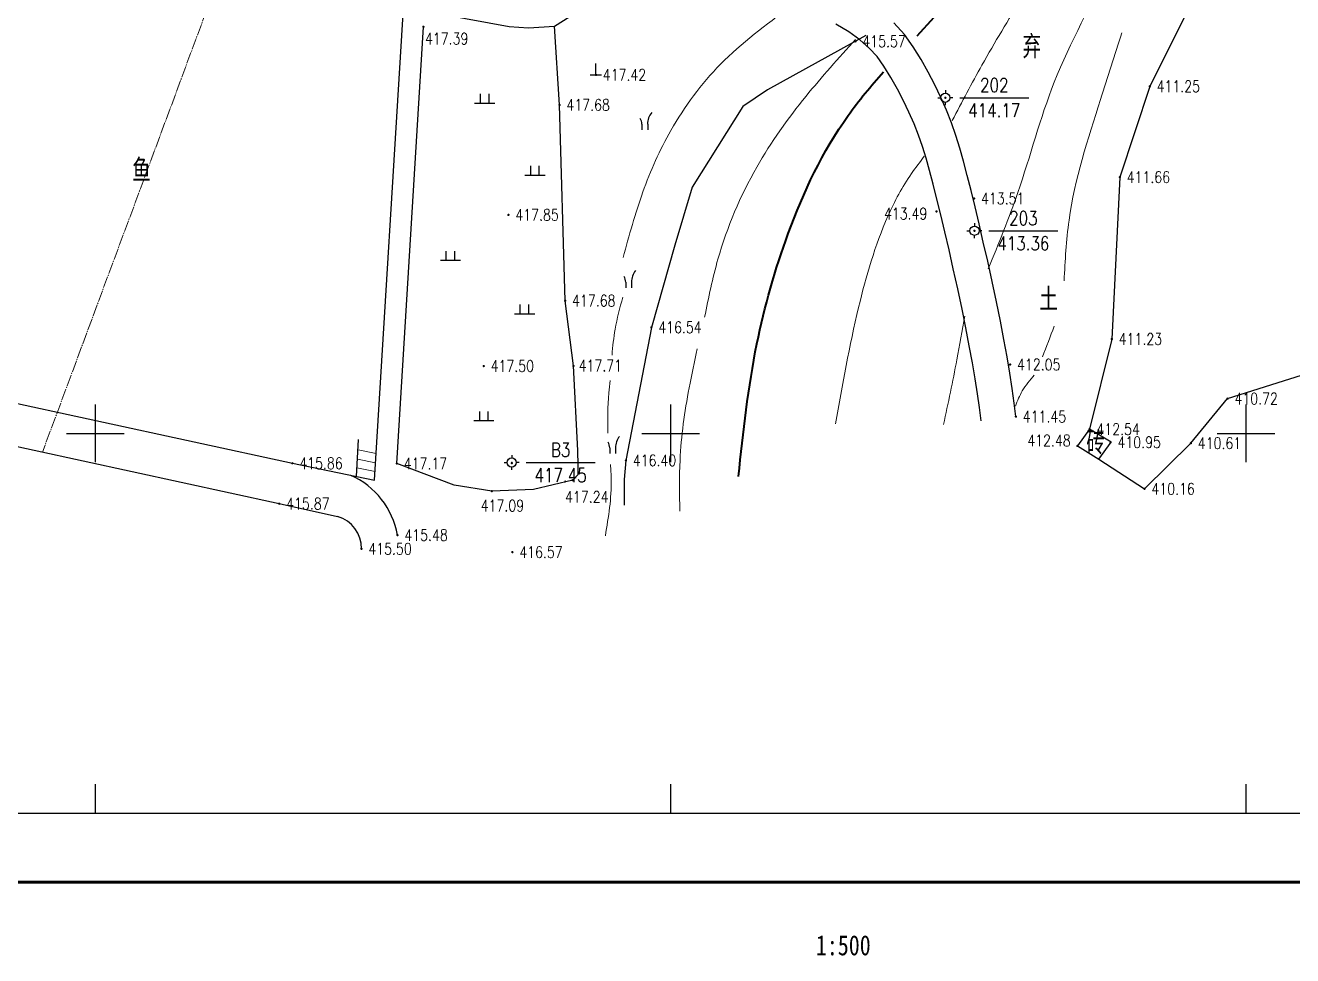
# Model space of a CAD drawing. Extents: x 396834 to 397278, y 241901 to 242133.
# Drawn here: x 396893.9 to 397004.1, y 241904.6 to 241985.5 of the extents above; entities that cross this region are included whole.
import ezdxf
from ezdxf.enums import TextEntityAlignment as Align

# ---------------------------------------------------------------- set-up
doc = ezdxf.new("R2010")
doc.units = 0
doc.header["$LTSCALE"] = 0.5
doc.header["$PDSIZE"] = 0.2
doc.linetypes.add('DOTE', pattern=[2.42, 2, -0.2, 0.02, -0.2])
doc.layers.get('0').update_dxf_attribs({"linetype": 'CONTINUOUS'})
doc.layers.add('GCD', color=1, linetype='CONTINUOUS')
doc.layers.add('地形图', color=252, linetype='CONTINUOUS')
doc.styles.add('HZ', font='rs.shx', dxfattribs={"width": 0.8, "bigfont": 'hztxt.shx'})
doc.styles.add('宋体', font='')
doc.styles.add('样式 1', font='rs.shx', dxfattribs={"width": 0.8, "height": 2, "bigfont": 'hztxt.shx'})
doc.styles.get('宋体').set_extended_font_data('SimSun')
doc.linetypes.add('10411', pattern='A,2,[150,AAA.SHX,S=1,R=0,X=0,Y=1],2,[151,AAA.SHX,S=1,R=0,X=0,Y=3],1e-11', length=4)
doc.linetypes.add('10421', pattern='A,2,[150,AAA.SHX,S=1,R=0,X=0,Y=1],1e-11', length=2)
doc.linetypes.add('1161', pattern='A,0,[149,AAA.SHX,S=0.15,R=0,X=0,Y=0],-1.6', length=1.6)

# ---------------------------------------------------------------- blocks, each defined once
blk = doc.blocks.new('GC200')
at = {"linetype": 'Continuous', "const_width": 0.2, "flags": 128}
blk.add_lwpolyline([(-0.1, 0, 1), (0.1, 0, 1)], format="xyb", close=True, dxfattribs=at)
blk = doc.blocks.new('gc116')
for p, q in [((-1.3, 0), (-0.8, 0)), ((0, 1.3), (0, 0.8)), ((1.3, 0), (0.8, 0)), ((0, -1.3), (0, -0.8))]:
    blk.add_line(p, q)
blk.add_circle((0, 0), 0.8)
blk.add_point((0, 0))
blk = doc.blocks.new('gc111')
for p, q in [((-1, 0), (1, 0)), ((0, 0), (0, 2))]:
    blk.add_line(p, q)
blk = doc.blocks.new('gc246')
for p, q in [((-0.5, 1), (-0.5, 0)), ((0.5, 1), (0.5, 0))]:
    blk.add_line(p, q)
for centre, radius, start, end in [((3.4, 1.11), 2.91, 139.3312, 182.0887), ((-2.94, 0.81), 2.45, 4.3743, 29.0242)]:
    blk.add_arc(centre, radius, start, end)

msp = doc.modelspace()

# ---------------------------------------------------------------- linework, layer by layer
at = {"color": 1, "linetype": 'DOTE', "lineweight": 20}
msp.add_line((396928.23, 242036.72), (396895.4, 241948.36), dxfattribs=at)
at = {"layer": '地形图', "linetype": '10421'}
for p, q in [((396924.26, 241945.92), (396926.85, 241988)), ((396875.26, 241956.5), (396917.12, 241947.4)), ((396917.12, 241947.4), (396924.26, 241945.92))]:
    msp.add_line(p, q, dxfattribs=at)
at = {"layer": '地形图', "color": 3, "linetype": 'Continuous'}
for p, q in [((396932.96, 241978.7), (396934.71, 241978.7)), ((396933.46, 241978.7), (396933.46, 241979.5)), ((396934.21, 241978.7), (396934.21, 241979.5)), ((396937.83, 241972.45), (396937.83, 241973.25)), ((396938.57, 241972.45), (396938.57, 241973.25)), ((396937.33, 241972.45), (396939.08, 241972.45)), ((396930.48, 241965.04), (396930.48, 241965.84)), ((396931.23, 241965.04), (396931.23, 241965.84)), ((396929.98, 241965.04), (396931.73, 241965.04)), ((396936.93, 241960.39), (396936.93, 241961.19)), ((396937.67, 241960.39), (396937.67, 241961.19)), ((396936.43, 241960.39), (396938.18, 241960.39)), ((396933.4, 241951.11), (396933.4, 241951.91)), ((396934.14, 241951.11), (396934.14, 241951.91)), ((396932.89, 241951.11), (396934.64, 241951.11))]:
    msp.add_line(p, q, dxfattribs=at)
at = {"layer": '地形图', "linetype": 'Continuous'}
for p, q in [((396975.12, 241979.17), (396981.12, 241979.17)), ((396977.65, 241967.61), (396983.65, 241967.61)), ((396937.43, 241947.47), (396943.43, 241947.47)), ((396900, 241917), (396900, 241919.5)), ((396950, 241917), (396950, 241919.5)), ((397000, 241917), (397000, 241919.5))]:
    msp.add_line(p, q, dxfattribs=at)
at = {"layer": '地形图', "color": 1, "linetype": 'Continuous'}
for p, q in [((396900, 241947.5), (396900, 241952.5)), ((396950, 241947.5), (396950, 241952.5)), ((397000, 241947.5), (397000, 241952.5)), ((396897.5, 241950), (396902.5, 241950)), ((396947.5, 241950), (396952.5, 241950)), ((396997.5, 241950), (397002.5, 241950))]:
    msp.add_line(p, q, dxfattribs=at)
at = {"layer": '地形图'}
for p, q in [((396922.68, 241946.25), (396922.88, 241949.46)), ((396936.18, 241948.12, 417.45), (396936.18, 241947.87, 417.45)), ((396935.53, 241947.47, 417.45), (396935.78, 241947.47, 417.45)), ((396936.18, 241946.82, 417.45), (396936.18, 241947.07, 417.45)), ((396936.83, 241947.47, 417.45), (396936.58, 241947.47, 417.45))]:
    msp.add_line(p, q, dxfattribs=at)
at = {"layer": '地形图', "color": 6, "linetype": 'Continuous', "lineweight": 20}
for p, q in [((396922.83, 241948.58), (396924.4, 241948.25)), ((396922.73, 241947.01), (396924.31, 241946.68)), ((396922.78, 241947.77), (396924.35, 241947.44))]:
    msp.add_line(p, q, dxfattribs=at)
at = {"layer": '地形图', "linetype": 'Continuous', "const_width": 0.25, "flags": 128}
msp.add_lwpolyline([(396834, 241911), (397096, 241911), (397096, 242123), (396834, 242123)], close=True, dxfattribs=at)
at = {"layer": '地形图', "linetype": 'Continuous', "flags": 128}
for points in [[(396840, 241917), (397090, 241917), (397090, 242117), (396840, 242117)], [(396986.4, 241950.37), (396985.35, 241948.91), (396987.22, 241947.77), (396988.27, 241949.23)]]:
    msp.add_lwpolyline(points, close=True, dxfattribs=at)
at = {"layer": '地形图', "linetype": '10411', "flags": 128}
msp.add_lwpolyline([(397057.61, 242005.56), (397050.79, 242011.04), (397038.33, 242020.05), (397034.28, 242021.3), (397027.32, 242021.08), (397019.23, 242017.14), (397010.21, 242007.96), (396999.14, 241995.22), (396991.63, 241980.16), (396989.03, 241972.27), (396988.34, 241958.2), (396986.4, 241950.37)], dxfattribs=at)
at = {"layer": '地形图', "linetype": '10421', "flags": 128}
for points in [[(396987.22, 241947.77), (396991.18, 241945.18), (396995.21, 241949.15), (396998.4, 241953.02), (397009.22, 241956.46), (397019.31, 241966.78), (397025.32, 241976.35), (397038.69, 241993.93), (397043.86, 241998.92), (397048.02, 242000.96), (397051.02, 242000.03), (397052.81, 242001.32), (397057.61, 242005.56)], [(396941.48, 241945.93), (396938.08, 241945.12), (396934.45, 241944.98), (396931.19, 241945.49), (396926.2, 241947.38), (396928.51, 241985.34)], [(396921.04, 241942.76), (396915.98, 241943.89), (396886.12, 241950.37), (396874.6, 241952)]]:
    msp.add_lwpolyline(points, dxfattribs=at)
at = {"layer": '地形图', "linetype": '1161', "flags": 128}
for points, elevation in [([(396927.32, 241986.87), (396930.42, 241986.39), (396935.95, 241985.36), (396937.65, 241985.25), (396939.89, 241985.39), (396949.16, 241991.28)], 416), ([(396941.48, 241945.93), (396941.95, 241946.42), (396941.95, 241947.2), (396941.92, 241948.51), (396941.55, 241955.86), (396940.83, 241961.53), (396940.34, 241978.55), (396939.89, 241985.39)], 417.24), ([(396966.95, 241984.58), (396958.42, 241979.85), (396956.26, 241978.4), (396951.86, 241971.39), (396950.36, 241966.35), (396948.32, 241959.21), (396946.11, 241947.65), (396945.97, 241945.99), (396945.97, 241943.75)], 415.57)]:
    msp.add_lwpolyline(points, dxfattribs=dict(at, elevation=elevation))
at = {"layer": '地形图', "color": 6, "linetype": 'Continuous'}
msp.add_lwpolyline([(396976.97, 241951.09), (396976.83, 241952.24), (396976.66, 241953.44), (396976.46, 241954.74), (396976.22, 241956.13), (396975.95, 241957.6), (396975.65, 241959.16), (396975.32, 241960.81), (396974.95, 241962.55), (396974.56, 241964.29), (396974.19, 241965.95), (396973.83, 241967.51), (396973.48, 241968.98), (396973.14, 241970.36), (396972.81, 241971.65), (396972.49, 241972.85), (396972.19, 241973.93), (396971.88, 241974.93), (396971.54, 241975.92), (396971.15, 241976.91), (396970.71, 241977.91), (396970.23, 241978.91), (396969.7, 241979.92), (396969.12, 241980.94), (396968.53, 241981.9), (396967.93, 241982.74), (396967.25, 241983.49), (396966.43, 241984.21), (396965.47, 241984.91), (396964.35, 241985.57)], dxfattribs=at)
at = {"layer": '地形图', "color": 6, "linetype": 'Continuous', "flags": 128}
msp.add_lwpolyline([(396980, 241951.46), (396979.86, 241952.63), (396979.68, 241953.89), (396979.47, 241955.23), (396979.23, 241956.66), (396978.96, 241958.17), (396978.65, 241959.76), (396978.31, 241961.44), (396977.93, 241963.2), (396977.55, 241964.96), (396977.17, 241966.63), (396976.8, 241968.21), (396976.45, 241969.7), (396976.1, 241971.11), (396975.77, 241972.42), (396975.44, 241973.65), (396975.12, 241974.79), (396974.79, 241975.89), (396974.4, 241976.98), (396973.97, 241978.08), (396973.49, 241979.18), (396972.96, 241980.28), (396972.38, 241981.38), (396971.76, 241982.49), (396971.08, 241983.59), (396970.31, 241984.66), (396969.4, 241985.67)], dxfattribs=at)
at = {"layer": '地形图', "linetype": 'Continuous', "const_width": 0.1, "flags": 128}
for points, elevation in [([(396973.82, 241979.17, 1), (396973.92, 241979.17, 1)], 414.17), ([(396973.82, 241979.17, 1), (396973.92, 241979.17, 1)], 414.17), ([(396976.35, 241967.61, 1), (396976.45, 241967.61, 1)], 413.36), ([(396976.35, 241967.61, 1), (396976.45, 241967.61, 1)], 413.36), ([(396936.14, 241947.41, 1), (396936.24, 241947.41, 1)], 417.44)]:
    msp.add_lwpolyline(points, format="xyb", close=True, dxfattribs=dict(at, elevation=elevation))
at = {"layer": '地形图', "linetype": 'Continuous'}
for centre, radius, start, end in [((396919.36, 241939.95), 7, 9.9852, 66.1325), ((396920.28, 241940.03, 415.5), 2.84, 358.8192, 74.4019)]:
    msp.add_arc(centre, radius, start, end, dxfattribs=at)
at = {"layer": '地形图'}
msp.add_ellipse((396936.18, 241947.47, 417.45), major_axis=(0.283, 0.283), ratio=1, start_param=5.497787, end_param=11.780972, dxfattribs=at)
at = {"layer": '地形图', "color": 6, "linetype": 'Continuous', "lineweight": 40}
for points, knots in [([(396971.41, 241984.55), (396972.21, 241985.41), (396974.89, 241988.33), (396978.85, 241994.08), (396983.7, 241999.54), (396985.83, 242005.69), (396987.46, 242011.68), (396989.08, 242018.85), (396990.17, 242028.13), (396990.42, 242037.7), (396993.68, 242048.16), (397001.01, 242054.19), (397006.72, 242055.47), (397008.97, 242055.73)], [42.26614, 42.26614, 42.26614, 42.26614, 45.804225, 54.161809, 63.237158, 67.297589, 73.551883, 81.895787, 89.298452, 101.548562, 110.599904, 121.291656, 128.024978, 128.024978, 128.024978, 128.024978]), ([(396955.89, 241946.25), (396956.31, 241950.12), (396957.08, 241957.29), (396960.12, 241967.93), (396963.89, 241976), (396967.41, 241980.2), (396968.5, 241981.41)], [0, 0, 0, 0, 11.661251, 21.601347, 33.104225, 37.993322, 37.993322, 37.993322, 37.993322])]:
    msp.add_open_spline(points, degree=3, knots=knots, dxfattribs=at)
at = {"layer": '地形图', "color": 6, "linetype": 'Continuous', "lineweight": 20}
for points in [[(396977.6, 241964.31), (396980.17, 241970.93), (396983.33, 241980.51), (396988.2, 241990.76), (396992.1, 242000.23), (396997.66, 242014.25), (397003.13, 242027.21), (397010.01, 242035.02), (397022.34, 242040.2), (397036.83, 242039.38), (397046.13, 242036.37), (397053.31, 242036.03), (397069.79, 242036.78)], [(396987.63, 242001.13), (396986.02, 241997.5), (396980.54, 241987.87), (396977.05, 241982.01), (396974.47, 241977.19)], [(396945.86, 241965.28), (396947.58, 241970.98), (396950.02, 241976.33), (396954.33, 241982.08), (396960.39, 241987.07)], [(396952.95, 241960.11), (396954.11, 241965.15), (396957.48, 241973.14), (396961.76, 241979.3), (396966.06, 241984.24)], [(396989.22, 241984.81), (396987.36, 241979.02), (396984.62, 241968.52), (396984.19, 241963.25)], [(396964.32, 241950.84), (396966.33, 241960.95), (396968.88, 241968.88), (396970.92, 241972.58), (396972.04, 241974.08)], [(396944.9, 241956.81), (396945.17, 241959.05), (396945.84, 241961.85)], [(396973.71, 241950.76), (396974.87, 241956.4), (396975.55, 241960.2)], [(396983.33, 241959.31), (396982.31, 241956.64)], [(396950.79, 241943.25), (396950.81, 241947.66), (396951.6, 241953.95), (396952.31, 241957.36)], [(396944.55, 241950.01), (396944.62, 241953.51), (396944.74, 241954.6)], [(396981.6, 241955.07), (396980.56, 241953.69), (396979.96, 241952.38)], [(396944.32, 241941.11), (396944.83, 241946), (396944.76, 241947.29)]]:
    msp.add_spline(points, degree=3, dxfattribs=at)
at = {"layer": '地形图', "linetype": 'Continuous'}
msp.add_spline([(396915.08, 242016.16), (396911.57, 242014.95), (396909.52, 242014.51), (396896.34, 242014.27), (396887, 242006.9), (396883.1, 241996.25), (396882.26, 241993.32), (396872.69, 241968.15), (396865.38, 241953.65), (396863.25, 241949.63)], degree=3, dxfattribs=at)
msp.add_open_spline([(396897.63, 242011.78), (396897.19, 242011.61, 416.79), (396897.05, 242011.55, 416.79), (396896.65, 242011.41, 416.79), (396896.39, 242011.32, 416.79), (396895.61, 242011, 416.79), (396895.09, 242010.73, 416.79), (396893.49, 242009.76, 416.79), (396892.44, 242008.87, 416.79), (396891.03, 242007.35, 416.79), (396890.58, 242006.8, 416.79), (396889.68, 242005.52, 416.79), (396889.26, 242004.8, 416.79), (396888.49, 242003.27, 416.79), (396888.16, 242002.47, 416.79), (396887.31, 242000.12, 416.79), (396886.87, 241998.51, 416.79), (396886.18, 241995.99, 416.79), (396885.95, 241995.14, 416.79), (396885.47, 241993.45, 416.79), (396885.22, 241992.61, 416.79), (396884.49, 241990.19, 416.79), (396883.99, 241988.61, 416.79), (396882.43, 241983.9, 416.79), (396881.3, 241980.78, 416.79), (396878.98, 241974.85, 416.79), (396877.79, 241972.03, 416.79), (396875.44, 241966.81, 416.79), (396874.29, 241964.39, 416.79), (396872.16, 241960.11, 416.79), (396871.2, 241958.22, 416.79), (396870.22, 241956.35, 416.79)], degree=3, knots=[19.104742, 19.104742, 19.104742, 19.104742, 19.701063, 19.701063, 20.756626, 20.756626, 22.867754, 22.867754, 27.43833, 27.43833, 29.786286, 29.786286, 32.676978, 32.676978, 35.567671, 35.567671, 40.792729, 40.792729, 43.383303, 43.383303, 45.973877, 45.973877, 50.868921, 50.868921, 60.65901, 60.65901, 69.690853, 69.690853, 77.596678, 77.596678, 83.905346, 83.905346, 83.905346, 83.905346], dxfattribs=at)
at = {"layer": '地形图'}
msp.add_point((396936.18, 241947.47, 417.45), dxfattribs=at)

# ---------------------------------------------------------------- block references
at = {"layer": '地形图', "color": 3, "linetype": 'Continuous'}
ref = msp.add_blockref('GC200', (396928.51, 241985.34, 417.39), dxfattribs=dict(at, xscale=0.5, yscale=0.5, zscale=0.5))
ref.add_attrib('height', '417.39', dxfattribs={"layer": 'GCD', "linetype": 'Continuous', "height": 1, "style": 'HZ', "width": 0.8}).set_placement((396928.64, 241984.31, 417.39), align=Align.MIDDLE_LEFT)
ref = msp.add_blockref('GC200', (396966.06, 241984.07, 415.57), dxfattribs=dict(at, xscale=0.5, yscale=0.5, zscale=0.5))
ref.add_attrib('height', '415.57', dxfattribs={"layer": 'GCD', "linetype": 'Continuous', "height": 1, "style": 'HZ', "width": 0.8}).set_placement((396966.66, 241984.07, 415.57), align=Align.MIDDLE_LEFT)
at = {"layer": '地形图', "linetype": 'Continuous', "xscale": 0.5, "yscale": 0.5}
for name, p in [('gc111', (396943.5, 241981.16, 417.42)), ('gc116', (396973.87, 241979.17, 414.17)), ('gc246', (396947.75, 241976.38)), ('gc116', (396976.4, 241967.61, 413.36)), ('gc246', (396946.35, 241962.64)), ('gc246', (396944.96, 241948.24))]:
    msp.add_blockref(name, p, dxfattribs=at)
at = {"layer": '地形图', "color": 3, "linetype": 'Continuous'}
ref = msp.add_blockref('GC200', (396943.5, 241981.16, 417.42), dxfattribs=dict(at, xscale=0.5, yscale=0.5, zscale=0.5))
ref.add_attrib('height', '417.42', dxfattribs={"layer": 'GCD', "linetype": 'Continuous', "height": 1, "style": 'HZ', "width": 0.8}).set_placement((396944.1, 241981.16, 417.42), align=Align.MIDDLE_LEFT)
ref = msp.add_blockref('GC200', (396991.63, 241980.16, 411.25), dxfattribs=dict(at, xscale=0.5, yscale=0.5, zscale=0.5))
ref.add_attrib('height', '411.25', dxfattribs={"layer": 'GCD', "linetype": 'Continuous', "height": 1, "style": 'HZ', "width": 0.8}).set_placement((396992.23, 241980.16, 411.25), align=Align.MIDDLE_LEFT)
ref = msp.add_blockref('GC200', (396940.34, 241978.55, 417.68), dxfattribs=dict(at, xscale=0.5, yscale=0.5, zscale=0.5))
ref.add_attrib('height', '417.68', dxfattribs={"layer": 'GCD', "linetype": 'Continuous', "height": 1, "style": 'HZ', "width": 0.8}).set_placement((396940.94, 241978.55, 417.68), align=Align.MIDDLE_LEFT)
ref = msp.add_blockref('GC200', (396989.03, 241972.27, 411.66), dxfattribs=dict(at, xscale=0.5, yscale=0.5, zscale=0.5))
ref.add_attrib('height', '411.66', dxfattribs={"layer": 'GCD', "linetype": 'Continuous', "height": 1, "style": 'HZ', "width": 0.8}).set_placement((396989.63, 241972.27, 411.66), align=Align.MIDDLE_LEFT)
ref = msp.add_blockref('GC200', (396976.37, 241970.41, 413.51), dxfattribs=dict(at, xscale=0.5, yscale=0.5, zscale=0.5))
ref.add_attrib('height', '413.51', dxfattribs={"layer": 'GCD', "linetype": 'Continuous', "height": 1, "style": 'HZ', "width": 0.8}).set_placement((396976.97, 241970.41, 413.51), align=Align.MIDDLE_LEFT)
ref = msp.add_blockref('GC200', (396935.9, 241968.99, 417.85), dxfattribs=dict(at, xscale=0.5, yscale=0.5, zscale=0.5))
ref.add_attrib('height', '417.85', dxfattribs={"layer": 'GCD', "linetype": 'Continuous', "height": 1, "style": 'HZ', "width": 0.8}).set_placement((396936.5, 241968.99, 417.85), align=Align.MIDDLE_LEFT)
ref = msp.add_blockref('GC200', (396973.1, 241969.29, 413.49), dxfattribs=dict(at, xscale=0.5, yscale=0.5, zscale=0.5))
ref.add_attrib('height', '413.49', dxfattribs={"layer": 'GCD', "linetype": 'Continuous', "height": 1, "style": 'HZ', "width": 0.8}).set_placement((396968.53, 241969.1, 413.49), align=Align.MIDDLE_LEFT)
ref = msp.add_blockref('GC200', (396940.83, 241961.53, 417.68), dxfattribs=dict(at, xscale=0.5, yscale=0.5, zscale=0.5))
ref.add_attrib('height', '417.68', dxfattribs={"layer": 'GCD', "linetype": 'Continuous', "height": 1, "style": 'HZ', "width": 0.8}).set_placement((396941.43, 241961.53, 417.68), align=Align.MIDDLE_LEFT)
ref = msp.add_blockref('GC200', (396948.32, 241959.21, 416.54), dxfattribs=dict(at, xscale=0.5, yscale=0.5, zscale=0.5))
ref.add_attrib('height', '416.54', dxfattribs={"layer": 'GCD', "linetype": 'Continuous', "height": 1, "style": 'HZ', "width": 0.8}).set_placement((396948.92, 241959.21, 416.54), align=Align.MIDDLE_LEFT)
ref = msp.add_blockref('GC200', (396988.34, 241958.2, 411.23), dxfattribs=dict(at, xscale=0.5, yscale=0.5, zscale=0.5))
ref.add_attrib('height', '411.23', dxfattribs={"layer": 'GCD', "linetype": 'Continuous', "height": 1, "style": 'HZ', "width": 0.8}).set_placement((396988.94, 241958.2, 411.23), align=Align.MIDDLE_LEFT)
ref = msp.add_blockref('GC200', (396933.75, 241955.85, 417.5), dxfattribs=dict(at, xscale=0.5, yscale=0.5, zscale=0.5))
ref.add_attrib('height', '417.50', dxfattribs={"layer": 'GCD', "linetype": 'Continuous', "height": 1, "style": 'HZ', "width": 0.8}).set_placement((396934.35, 241955.85, 417.5), align=Align.MIDDLE_LEFT)
ref = msp.add_blockref('GC200', (396941.55, 241955.86, 417.71), dxfattribs=dict(at, xscale=0.5, yscale=0.5, zscale=0.5))
ref.add_attrib('height', '417.71', dxfattribs={"layer": 'GCD', "linetype": 'Continuous', "height": 1, "style": 'HZ', "width": 0.8}).set_placement((396942, 241955.89, 417.71), align=Align.MIDDLE_LEFT)
ref = msp.add_blockref('GC200', (396979.5, 241955.98, 412.05), dxfattribs=dict(at, xscale=0.5, yscale=0.5, zscale=0.5))
ref.add_attrib('height', '412.05', dxfattribs={"layer": 'GCD', "linetype": 'Continuous', "height": 1, "style": 'HZ', "width": 0.8}).set_placement((396980.1, 241955.98, 412.05), align=Align.MIDDLE_LEFT)
ref = msp.add_blockref('GC200', (396998.4, 241953.02, 410.72), dxfattribs=dict(at, xscale=0.5, yscale=0.5, zscale=0.5))
ref.add_attrib('height', '410.72', dxfattribs={"layer": 'GCD', "linetype": 'Continuous', "height": 1, "style": 'HZ', "width": 0.8}).set_placement((396999, 241953.02, 410.72), align=Align.MIDDLE_LEFT)
ref = msp.add_blockref('GC200', (396980, 241951.46, 411.45), dxfattribs=dict(at, xscale=0.5, yscale=0.5, zscale=0.5))
ref.add_attrib('height', '411.45', dxfattribs={"layer": 'GCD', "linetype": 'Continuous', "height": 1, "style": 'HZ', "width": 0.8}).set_placement((396980.6, 241951.46, 411.45), align=Align.MIDDLE_LEFT)
ref = msp.add_blockref('GC200', (396986.4, 241950.37, 412.54), dxfattribs=dict(at, xscale=0.5, yscale=0.5, zscale=0.5))
ref.add_attrib('height', '412.54', dxfattribs={"layer": 'GCD', "linetype": 'Continuous', "height": 1, "style": 'HZ', "width": 0.8}).set_placement((396987, 241950.37, 412.54), align=Align.MIDDLE_LEFT)
ref = msp.add_blockref('GC200', (396985.35, 241948.91, 412.48), dxfattribs=dict(at, xscale=0.5, yscale=0.5, zscale=0.5))
ref.add_attrib('height', '412.48', dxfattribs={"layer": 'GCD', "linetype": 'Continuous', "height": 1, "style": 'HZ', "width": 0.8}).set_placement((396980.99, 241949.38, 412.48), align=Align.MIDDLE_LEFT)
ref = msp.add_blockref('GC200', (396988.23, 241949.23, 410.95), dxfattribs=dict(at, xscale=0.5, yscale=0.5, zscale=0.5))
ref.add_attrib('height', '410.95', dxfattribs={"layer": 'GCD', "linetype": 'Continuous', "height": 1, "style": 'HZ', "width": 0.8}).set_placement((396988.83, 241949.23, 410.95), align=Align.MIDDLE_LEFT)
ref = msp.add_blockref('GC200', (396995.21, 241949.15, 410.61), dxfattribs=dict(at, xscale=0.5, yscale=0.5, zscale=0.5))
ref.add_attrib('height', '410.61', dxfattribs={"layer": 'GCD', "linetype": 'Continuous', "height": 1, "style": 'HZ', "width": 0.8}).set_placement((396995.81, 241949.15, 410.61), align=Align.MIDDLE_LEFT)
ref = msp.add_blockref('GC200', (396917.12, 241947.4, 415.86), dxfattribs=dict(at, xscale=0.5, yscale=0.5, zscale=0.5))
ref.add_attrib('height', '415.86', dxfattribs={"layer": 'GCD', "linetype": 'Continuous', "height": 1, "style": 'HZ', "width": 0.8}).set_placement((396917.72, 241947.4, 415.86), align=Align.MIDDLE_LEFT)
ref = msp.add_blockref('GC200', (396926.2, 241947.38, 417.17), dxfattribs=dict(at, xscale=0.5, yscale=0.5, zscale=0.5))
ref.add_attrib('height', '417.17', dxfattribs={"layer": 'GCD', "linetype": 'Continuous', "height": 1, "style": 'HZ', "width": 0.8}).set_placement((396926.8, 241947.38, 417.17), align=Align.MIDDLE_LEFT)
ref = msp.add_blockref('GC200', (396946.11, 241947.65, 416.4), dxfattribs=dict(at, xscale=0.5, yscale=0.5, zscale=0.5))
ref.add_attrib('height', '416.40', dxfattribs={"layer": 'GCD', "linetype": 'Continuous', "height": 1, "style": 'HZ', "width": 0.8}).set_placement((396946.71, 241947.65, 416.4), align=Align.MIDDLE_LEFT)
ref = msp.add_blockref('GC200', (396941.48, 241945.93, 417.24), dxfattribs=dict(at, xscale=0.5, yscale=0.5, zscale=0.5))
ref.add_attrib('height', '417.24', dxfattribs={"layer": 'GCD', "linetype": 'Continuous', "height": 1, "style": 'HZ', "width": 0.8}).set_placement((396940.82, 241944.48, 417.24), align=Align.MIDDLE_LEFT)
ref = msp.add_blockref('GC200', (396991.18, 241945.18, 410.16), dxfattribs=dict(at, xscale=0.5, yscale=0.5, zscale=0.5))
ref.add_attrib('height', '410.16', dxfattribs={"layer": 'GCD', "linetype": 'Continuous', "height": 1, "style": 'HZ', "width": 0.8}).set_placement((396991.78, 241945.18, 410.16), align=Align.MIDDLE_LEFT)
ref = msp.add_blockref('GC200', (396934.45, 241944.98, 417.09), dxfattribs=dict(at, xscale=0.5, yscale=0.5, zscale=0.5))
ref.add_attrib('height', '417.09', dxfattribs={"layer": 'GCD', "linetype": 'Continuous', "height": 1, "style": 'HZ', "width": 0.8}).set_placement((396933.49, 241943.72, 417.09), align=Align.MIDDLE_LEFT)
ref = msp.add_blockref('GC200', (396915.98, 241943.89, 415.87), dxfattribs=dict(at, xscale=0.5, yscale=0.5, zscale=0.5))
ref.add_attrib('height', '415.87', dxfattribs={"layer": 'GCD', "linetype": 'Continuous', "height": 1, "style": 'HZ', "width": 0.8}).set_placement((396916.58, 241943.89, 415.87), align=Align.MIDDLE_LEFT)
ref = msp.add_blockref('GC200', (396926.25, 241941.16, 415.48), dxfattribs=dict(at, xscale=0.5, yscale=0.5, zscale=0.5))
ref.add_attrib('height', '415.48', dxfattribs={"layer": 'GCD', "linetype": 'Continuous', "height": 1, "style": 'HZ', "width": 0.8}).set_placement((396926.85, 241941.16, 415.48), align=Align.MIDDLE_LEFT)
ref = msp.add_blockref('GC200', (396923.12, 241939.97, 415.5), dxfattribs=dict(at, xscale=0.5, yscale=0.5, zscale=0.5))
ref.add_attrib('height', '415.50', dxfattribs={"layer": 'GCD', "linetype": 'Continuous', "height": 1, "style": 'HZ', "width": 0.8}).set_placement((396923.72, 241939.97, 415.5), align=Align.MIDDLE_LEFT)
ref = msp.add_blockref('GC200', (396936.24, 241939.68, 416.57), dxfattribs=dict(at, xscale=0.5, yscale=0.5, zscale=0.5))
ref.add_attrib('height', '416.57', dxfattribs={"layer": 'GCD', "linetype": 'Continuous', "height": 1, "style": 'HZ', "width": 0.8}).set_placement((396936.84, 241939.68, 416.57), align=Align.MIDDLE_LEFT)

# ---------------------------------------------------------------- texts
at = {"layer": '地形图', "linetype": 'Continuous', "style": '样式 1', "width": 0.8}
for s, p in [('弃', (396980.58, 241982.59)), ('鱼', (396903.2, 241971.85)), ('土', (396982.04, 241960.65))]:
    msp.add_text(s, height=2, dxfattribs=at).set_placement(p)
at = {"layer": '地形图', "linetype": 'Continuous', "width": 0.8}
for s, height, style, p in [('202', 1.2, 'HZ', (396978.12, 241980.27)), ('414.17', 1.2, 'HZ', (396978.12, 241978.07)), ('203', 1.2, 'HZ', (396980.65, 241968.71)), ('413.36', 1.2, 'HZ', (396980.65, 241966.51)), ('B3', 1.2, 'HZ', (396940.43, 241948.57)), ('417.45', 1.2, 'HZ', (396940.43, 241946.37)), ('1:500', 1.75, '宋体', (396965, 241905.5))]:
    msp.add_text(s, height=height, dxfattribs=dict(at, style=style)).set_placement(p, align=Align.MIDDLE)
at = {"layer": '地形图', "color": 6, "linetype": 'Continuous', "style": '样式 1', "width": 0.8}
msp.add_text('砖', height=2, dxfattribs=at).set_placement((396986.12, 241948.18))

doc.saveas('drawing.dxf')
